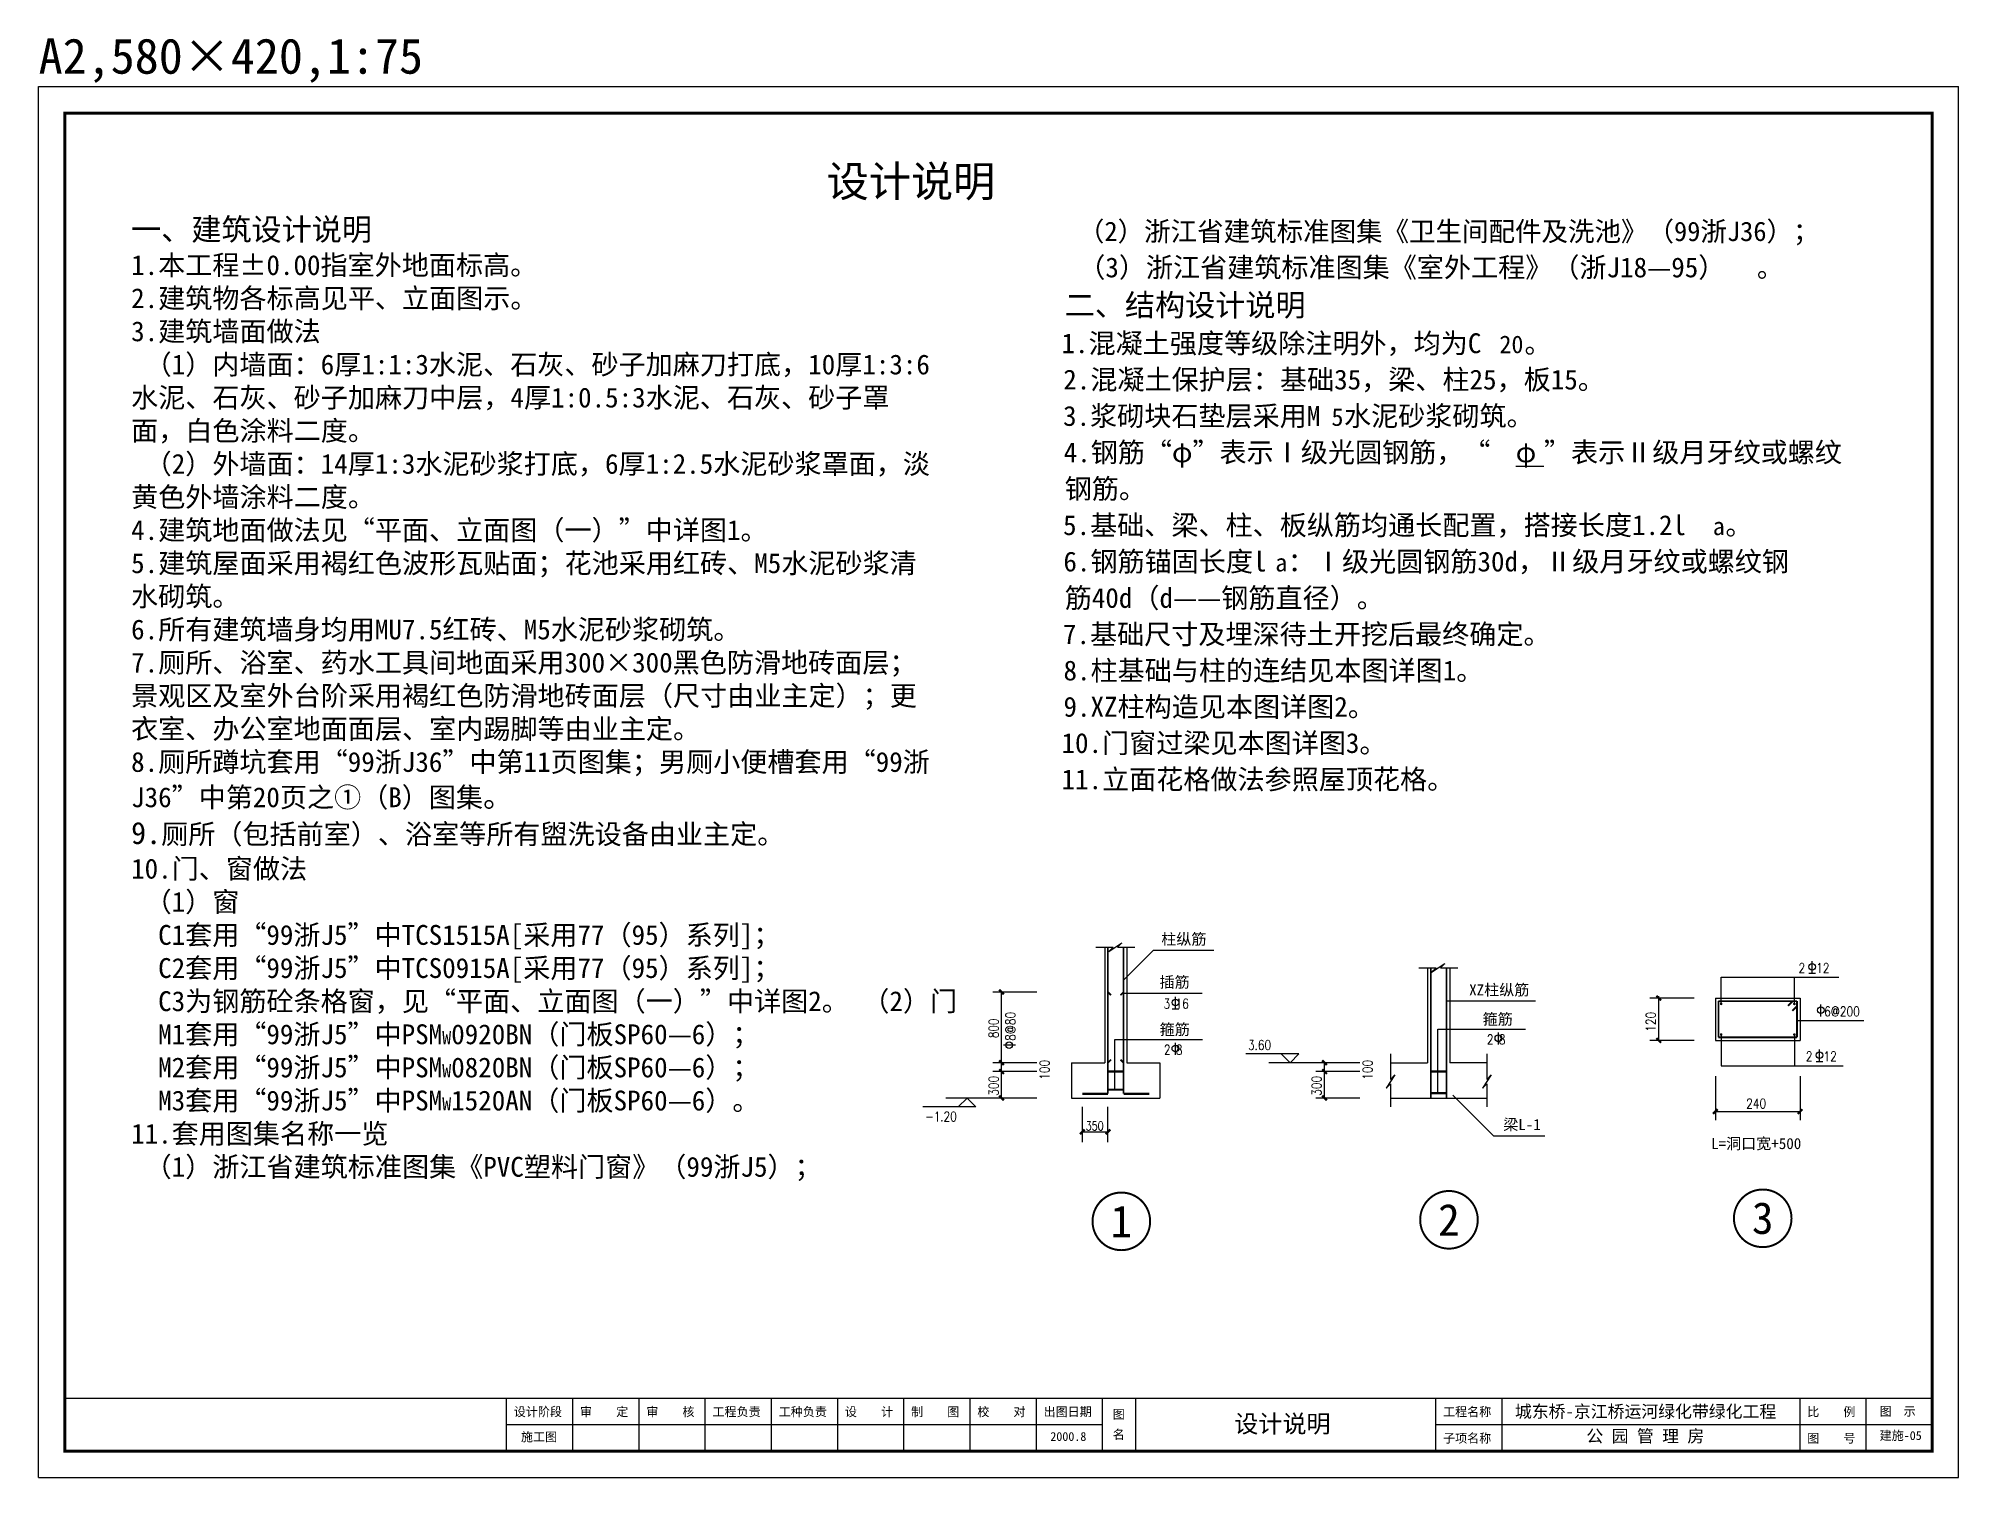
# Model space of a CAD drawing. Extents: x -526372 to -482872, y -215137 to -182544.
import ezdxf
from ezdxf.enums import TextEntityAlignment as Align

# ---------------------------------------------------------------- set-up
doc = ezdxf.new("R2010")
doc.units = 0
doc.header["$LTSCALE"] = 100
doc.header["$MEASUREMENT"] = 0
doc.layers.get('0').update_dxf_attribs({"linetype": 'CONTINUOUS'})
doc.layers.add('INSERT', color=7, linetype='CONTINUOUS')
doc.styles.add('RS', font='romans.shx')
doc.styles.get("Standard").update_dxf_attribs({"font": 'simsun.ttf'})

msp = doc.modelspace()

# ---------------------------------------------------------------- linework, layer by layer
at = {"color": 3, "linetype": 'CONTINUOUS'}
for p, q in [((-526372, -183637), (-482872, -183637)), ((-526372, -215137), (-526372, -183637)), ((-482872, -215137), (-482872, -183637)), ((-525772, -213337), (-483472, -213337)), ((-515772, -213337), (-515772, -214537)), ((-514272, -213337), (-514272, -214537)), ((-512772, -213337), (-512772, -214537)), ((-511272, -213337), (-511272, -214537)), ((-509772, -213337), (-509772, -214537)), ((-508272, -213337), (-508272, -214537)), ((-506772, -213337), (-506772, -214537)), ((-505272, -213337), (-505272, -214537)), ((-503772, -213337), (-503772, -214537)), ((-502272, -213337), (-502272, -214537)), ((-501522, -213337), (-501522, -214537)), ((-515772, -213937), (-502272, -213937)), ((-526372, -215137), (-482872, -215137))]:
    msp.add_line(p, q, dxfattribs=at)
at = {"color": 7, "linetype": 'CONTINUOUS'}
for p, q in [((-502416, -203124), (-502026, -203124)), ((-502126, -203224), (-501826, -203024)), ((-502026, -203124), (-502126, -203224)), ((-501826, -203024), (-501926, -203124)), ((-501926, -203124), (-501536, -203124)), ((-501789, -203874), (-501109, -203194)), ((-501109, -203194), (-499741, -203194)), ((-486190, -203712), (-486190, -203439)), ((-488251, -203803), (-485589, -203803)), ((-488251, -204394), (-488251, -203803)), ((-486593, -204394), (-486593, -203803)), ((-486265, -203712), (-486115, -203712)), ((-503753, -204142), (-504753, -204142)), ((-504553, -206542), (-504553, -204142)), ((-501791, -204169), (-500007, -204169)), ((-500613, -204521), (-500613, -204248)), ((-494473, -204343), (-492456, -204343)), ((-488865, -204276), (-489865, -204276)), ((-489665, -205236), (-489665, -204236)), ((-485992, -204696), (-485992, -204423)), ((-500688, -204521), (-500538, -204521)), ((-486523, -204787), (-485021, -204787)), ((-501987, -205217), (-499999, -205217)), ((-501987, -206351), (-501987, -205217)), ((-500616, -205564), (-500616, -205291)), ((-494671, -204984), (-492682, -204984)), ((-494671, -206431), (-494671, -204984)), ((-493299, -205331), (-493299, -205058)), ((-488865, -205236), (-489865, -205236)), ((-488251, -205103), (-488251, -205812)), ((-486593, -205103), (-486593, -205812)), ((-503753, -205742), (-504753, -205742)), ((-504235, -205343), (-504508, -205343)), ((-497817, -205542), (-499017, -205542)), ((-496436, -205742), (-498500, -205742)), ((-498017, -205742), (-498217, -205542)), ((-498017, -205742), (-497817, -205542)), ((-497236, -206542), (-497236, -205742)), ((-495741, -205542), (-495741, -206118)), ((-493559, -205542), (-493559, -206118)), ((-486099, -205714), (-485949, -205714)), ((-486024, -205714), (-486024, -205441)), ((-503753, -205942), (-504753, -205942)), ((-496436, -205942), (-497436, -205942)), ((-495641, -206018), (-495841, -206318)), ((-495741, -206118), (-495641, -206018)), ((-493459, -206018), (-493659, -206318)), ((-493559, -206118), (-493459, -206018)), ((-488383, -206046), (-488383, -207046)), ((-488251, -205812), (-485490, -205812)), ((-486463, -206046), (-486463, -207046)), ((-503753, -206542), (-505816, -206542)), ((-505334, -206542), (-505534, -206742)), ((-505334, -206542), (-505134, -206742)), ((-496436, -206542), (-497436, -206542)), ((-495841, -206318), (-495741, -206218)), ((-495741, -206218), (-495741, -206742)), ((-493408, -207394), (-494328, -206473)), ((-493659, -206318), (-493559, -206218)), ((-493559, -206218), (-493559, -206742)), ((-505134, -206742), (-506334, -206742)), ((-502723, -207539), (-502723, -206739)), ((-502143, -207539), (-502143, -206739)), ((-488383, -206846), (-486463, -206846)), ((-502723, -207307), (-502143, -207307)), ((-493408, -207394), (-492249, -207394)), ((-494722, -213337), (-494722, -214537)), ((-493222, -213337), (-493222, -214537)), ((-486472, -213337), (-486472, -214537)), ((-484972, -213337), (-484972, -214537)), ((-494722, -213937), (-483472, -213937))]:
    msp.add_line(p, q, dxfattribs=at)
at = {"color": 2, "linetype": 'CONTINUOUS'}
for p, q in [((-502216, -203124), (-502216, -205742)), ((-501716, -203124), (-501716, -205742)), ((-494900, -203594), (-494900, -205742)), ((-494400, -203594), (-494400, -205742)), ((-488383, -204276), (-488383, -205236)), ((-488383, -204276), (-486463, -204276)), ((-486463, -204276), (-486463, -205236)), ((-488383, -205236), (-486463, -205236)), ((-502966, -205742), (-502216, -205742)), ((-502966, -205742), (-502966, -206542)), ((-501716, -205742), (-500966, -205742)), ((-500966, -205742), (-500966, -206542)), ((-495741, -205742), (-494900, -205742)), ((-493559, -205742), (-494400, -205742)), ((-502966, -206542), (-500966, -206542)), ((-495741, -206542), (-493559, -206542))]:
    msp.add_line(p, q, dxfattribs=at)
at = {"color": 1, "linetype": 'CONTINUOUS'}
for p, q in [((-494810, -203694), (-494510, -203494)), ((-494510, -203494), (-494610, -203594)), ((-495100, -203594), (-494710, -203594)), ((-494710, -203594), (-494810, -203694)), ((-494610, -203594), (-494220, -203594))]:
    msp.add_line(p, q, dxfattribs=at)
at = {"color": 4, "linetype": 'CONTINUOUS', "const_width": 70}
msp.add_lwpolyline([(-525772, -184237), (-483472, -184237), (-483472, -214537), (-525772, -214537)], close=True, dxfattribs=at)
at = {"color": 1, "linetype": 'CONTINUOUS'}
for points, const_width in [([(-502143, -203124), (-502143, -206444)], 40), ([(-501789, -203124), (-501789, -206444)], 40), ([(-494827, -203594), (-494827, -206542)], 40), ([(-494473, -203594), (-494473, -206542)], 40), ([(-502143, -204142), (-502072, -204213)], 40), ([(-501789, -204142), (-501860, -204213)], 40), ([(-488313, -204346), (-488313, -205166)], 40), ([(-488313, -204346), (-486533, -204346)], 40), ([(-486630, -204346), (-486736, -204452)], 40), ([(-486533, -204461), (-486639, -204567)], 40), ([(-486533, -204346), (-486533, -205166)], 40), ([(-488313, -205166), (-486533, -205166)], 40), ([(-502143, -205742), (-502072, -205672)], 40), ([(-501789, -205742), (-501860, -205672)], 40), ([(-501789, -205942), (-502143, -205942)], 50), ([(-494473, -205942), (-494827, -205942)], 50), ([(-502143, -206444), (-502723, -206444)], 50), ([(-501789, -206351), (-502143, -206351)], 50), ([(-501789, -206444), (-501209, -206444)], 50), ([(-494473, -206431), (-494827, -206431)], 50)]:
    msp.add_lwpolyline(points, dxfattribs=dict(at, const_width=const_width))
at = {"color": 7, "linetype": 'CONTINUOUS', "const_width": 50}
for points in [[(-504500, -204195), (-504606, -204089)], [(-489612, -204329), (-489718, -204223)], [(-489612, -205289), (-489718, -205183)], [(-504500, -205795), (-504606, -205689)], [(-497183, -205795), (-497289, -205689)], [(-504500, -205995), (-504606, -205889)], [(-497183, -205995), (-497289, -205889)], [(-504500, -206595), (-504606, -206489)], [(-497183, -206595), (-497289, -206489)], [(-488330, -206793), (-488436, -206899)], [(-486410, -206793), (-486516, -206899)], [(-502776, -207360), (-502670, -207254)], [(-502196, -207360), (-502090, -207254)]]:
    msp.add_lwpolyline(points, dxfattribs=at)
at = {"color": 1, "linetype": 'CONTINUOUS', "const_width": 30}
for points in [[(-488266, -204409, 1), (-488236, -204409, 1)], [(-486608, -204409, 1), (-486578, -204409, 1)], [(-488266, -205103, -1), (-488236, -205103, -1)], [(-486608, -205103, -1), (-486578, -205103, -1)]]:
    msp.add_lwpolyline(points, format="xyb", close=True, dxfattribs=at)
at = {"color": 7, "linetype": 'CONTINUOUS', "const_width": 45, "elevation": -309}
for points in [[(-502492, -209334, 1), (-501187, -209334, 1)], [(-495070, -209299, 1), (-493765, -209299, 1)], [(-487962, -209265, 1), (-486657, -209265, 1)]]:
    msp.add_lwpolyline(points, format="xyb", close=True, dxfattribs=at)
at = {"color": 7, "linetype": 'CONTINUOUS'}
for centre in [(-486190, -203569), (-500613, -204377), (-485992, -204553), (-504379, -205343), (-493299, -205188), (-500616, -205421), (-486024, -205570)]:
    msp.add_circle(centre, 75, dxfattribs=at)
at = {"layer": 'INSERT', "color": 7}
msp.add_line((-492905, -192233), (-492265, -192233), dxfattribs=at)

# ---------------------------------------------------------------- texts
at = {"color": 9, "linetype": 'CONTINUOUS'}
msp.add_text('A2,580×420,1:75', height=800, dxfattribs=at).set_placement((-526367, -183344))
at = {"color": 7, "linetype": 'CONTINUOUS'}
for s, height, p in [('设计说明', 700, (-508515, -186131)), ('柱纵筋', 250, (-500935, -203067)), ('插筋', 250, (-500974, -204041)), ('XZ柱纵筋', 250, (-493960, -204216)), ('箍筋', 250, (-500971, -205112)), ('箍筋', 250, (-493654, -204879)), ('梁L-1', 250, (-493187, -207267)), ('L=洞口宽+500', 250, (-488479, -207697)), ('城东桥-京江桥运河绿化带绿化工程', 280, (-492923, -213779)), ('设计说明', 400, (-499281, -214118)), ('公 园 管 理 房', 280, (-491305, -214336))]:
    msp.add_text(s, height=height, dxfattribs=at).set_placement(p)
at = {"color": 7, "linetype": 'CONTINUOUS', "style": 'RS', "width": 0.8}
for s, height, p in [('2', 220, (-486498, -203706)), ('12', 220, (-486100, -203706)), ('3 16', 220, (-500887, -204514)), ('6@200', 220, (-485915, -204690)), ('3.60', 220, (-498970, -205450)), ('2 8', 220, (-493556, -205325)), ('2 8', 220, (-500873, -205558)), ('2', 220, (-486332, -205708)), ('12', 220, (-485934, -205708)), ('240', 220, (-487686, -206776)), ('-1.20', 220, (-506287, -207070)), ('350', 200, (-502648, -207273))]:
    msp.add_text(s, height=height, dxfattribs=at).set_placement(p)
for s, p in [('800', (-504623, -205189)), ('8@80', (-504242, -205244)), ('120', (-489735, -205039)), ('100', (-503468, -206129)), ('100', (-496152, -206129)), ('300', (-504623, -206493)), ('300', (-497306, -206493))]:
    msp.add_text(s, height=220, rotation=90, dxfattribs=at).set_placement(p)
at = {"color": 7, "linetype": 'CONTINUOUS'}
for s, p in [('1', (-501839, -209334)), ('2', (-494418, -209299)), ('3', (-487310, -209265))]:
    msp.add_text(s, height=720, dxfattribs=at).set_placement(p, align=Align.MIDDLE)
for s, p in [('设计阶段', (-515601, -213747)), ('审\u3000\u3000定', (-514101, -213747)), ('审\u3000\u3000核', (-512601, -213747)), ('工程负责', (-511101, -213747)), ('工种负责', (-509601, -213747)), ('设\u3000\u3000计', (-508101, -213747)), ('制\u3000\u3000图', (-506601, -213747)), ('校\u3000\u3000对', (-505101, -213747)), ('出图日期', (-503601, -213747)), ('图', (-502035, -213804)), ('2000.8', (-503448, -214306)), ('名', (-502035, -214261))]:
    msp.add_text(s, height=200).set_placement(p)
at = {"color": 7}
for s, p in [('工程名称', (-494551, -213747)), ('比\u3000\u3000例', (-486301, -213747)), ('图  示', (-484661, -213737)), ('子项名称', (-494551, -214347)), ('图\u3000\u3000号', (-486301, -214347)), ('建施-05', (-484661, -214285))]:
    msp.add_text(s, height=200, dxfattribs=at).set_placement(p)
at = {"color": 9}
msp.add_text('施工图', height=200, dxfattribs=at).set_placement((-515440, -214316))
at = {"color": 7, "linetype": 'CONTINUOUS', "insert": (-524272, -186619), "char_height": 500, "width": 18150, "attachment_point": 1}
msp.add_mtext('一、建筑设计说明\\P\\H450;1.本工程±0.00指室外地面标高。\\P2.建筑物各标高见平、立面图示。\\P3.建筑墙面做法\\P （1）内墙面：6厚1:1:3水泥、石灰、砂子加麻刀打底，10厚1:3:6水泥、石灰、砂子加麻刀中层，4厚1:0.5:3水泥、石灰、砂子罩面，白色涂料二度。\\P （2）外墙面：14厚1:3水泥砂浆打底，6厚1:2.5水泥砂浆罩面，淡黄色外墙涂料二度。\\P4.建筑地面做法见“平面、立面图（一）”中详图1。\\P5.建筑屋面采用褐红色波形瓦贴面；花池采用红砖、M5水泥砂浆清水砌筑。\\P6.所有建筑墙身均用MU7.5红砖、M5水泥砂浆砌筑。\\P7.厕所、浴室、药水工具间地面采用300×300黑色防滑地砖面层；景观区及室外台阶采用褐红色防滑地砖面层（尺寸由业主定）；更衣室、办公室地面面层、室内踢脚等由业主定。\\P8.厕所蹲坑套用“99浙J36”中第11页图集；男厕小便槽套用“99浙J36”中第20页之①（B）图集\\H500;。\\P9.\\H450;厕所（包括前室）、浴室等所有盥洗设备由业主定。\\P10.门、窗做法\\P （1）窗\\P  C1套用“99浙J5”中TCS1515A[采用77（95）系列]；\\P  C2套用“99浙J5”中TCS0915A[采用77（95）系列]；\\P  C3为钢筋砼条格窗，见“平面、立面图（一）”中详图2。 （2）门\\P  M1套用“99浙J5”中PSM\\H300;W\\H450;0920BN（门板SP60—6）；\\P  M2套用“99浙J5”中PSM\\H300;W\\H450;0820BN（门板SP60—6）；\\P  M3套用“99浙J5”中PSM\\H300;W\\H450;1520AN（门板SP60—6）。\\P11.套用图集名称一览\\P （1）浙江省建筑标准图集《PVC塑料门窗》（99浙J5）；\\P  ', dxfattribs=at)
at = {"layer": 'INSERT', "color": 7}
for s, height, p in [(' （2）浙江省建筑标准图集《卫生间配件及洗池》（99浙J36）；', 440, (-503122, -187134)), (' （3）浙江省建筑标准图集《室外工程》（浙J18—95）', 450, (-503122, -187955)), ('。', 440, (-487442, -187955)), ('二、结构设计说明', 500, (-503122, -188833)), ('1.混凝土强度等级除注明外，均为C', 450, (-503195, -189673)), ('20', 400, (-493275, -189673)), ('。', 450, (-492706, -189673)), ('2.混凝土保护层：基础35，梁、柱25，板15。', 450, (-503155, -190495)), ('3.浆砌块石垫层采用M', 450, (-503160, -191319)), ('5', 400, (-497080, -191319)), ('水泥砂浆砌筑。', 450, (-496795, -191319)), ('4.钢筋“φ”表示Ⅰ级光圆钢筋，“', 450, (-503145, -192143)), ('φ', 450, (-492905, -192143)), ('”表示Ⅱ级月牙纹或螺纹', 450, (-492265, -192143)), ('钢筋。', 450, (-503122, -192968)), ('5.基础、梁、柱、板纵筋均通长配置，搭接长度1.2l', 450, (-503160, -193792)), ('a', 400, (-488440, -193792)), ('。', 450, (-488155, -193792)), ('6.钢筋锚固长度l', 450, (-503152, -194616)), ('a', 400, (-498352, -194616)), ('：Ⅰ级光圆钢筋30d，Ⅱ级月牙纹或螺纹钢', 450, (-498068, -194616)), ('筋40d（d——钢筋直径）。', 450, (-503122, -195440)), ('7.基础尺寸及埋深待土开挖后最终确定。', 450, (-503162, -196262)), ('8.柱基础与柱的连结见本图详图1。', 450, (-503150, -197083)), ('9.XZ柱构造见本图详图2。', 450, (-503150, -197905)), ('10.门窗过梁见本图详图3。', 450, (-503195, -198727)), ('11.立面花格做法参照屋顶花格。', 450, (-503195, -199548))]:
    msp.add_text(s, height=height, dxfattribs=at).set_placement(p)

doc.saveas('drawing.dxf')
